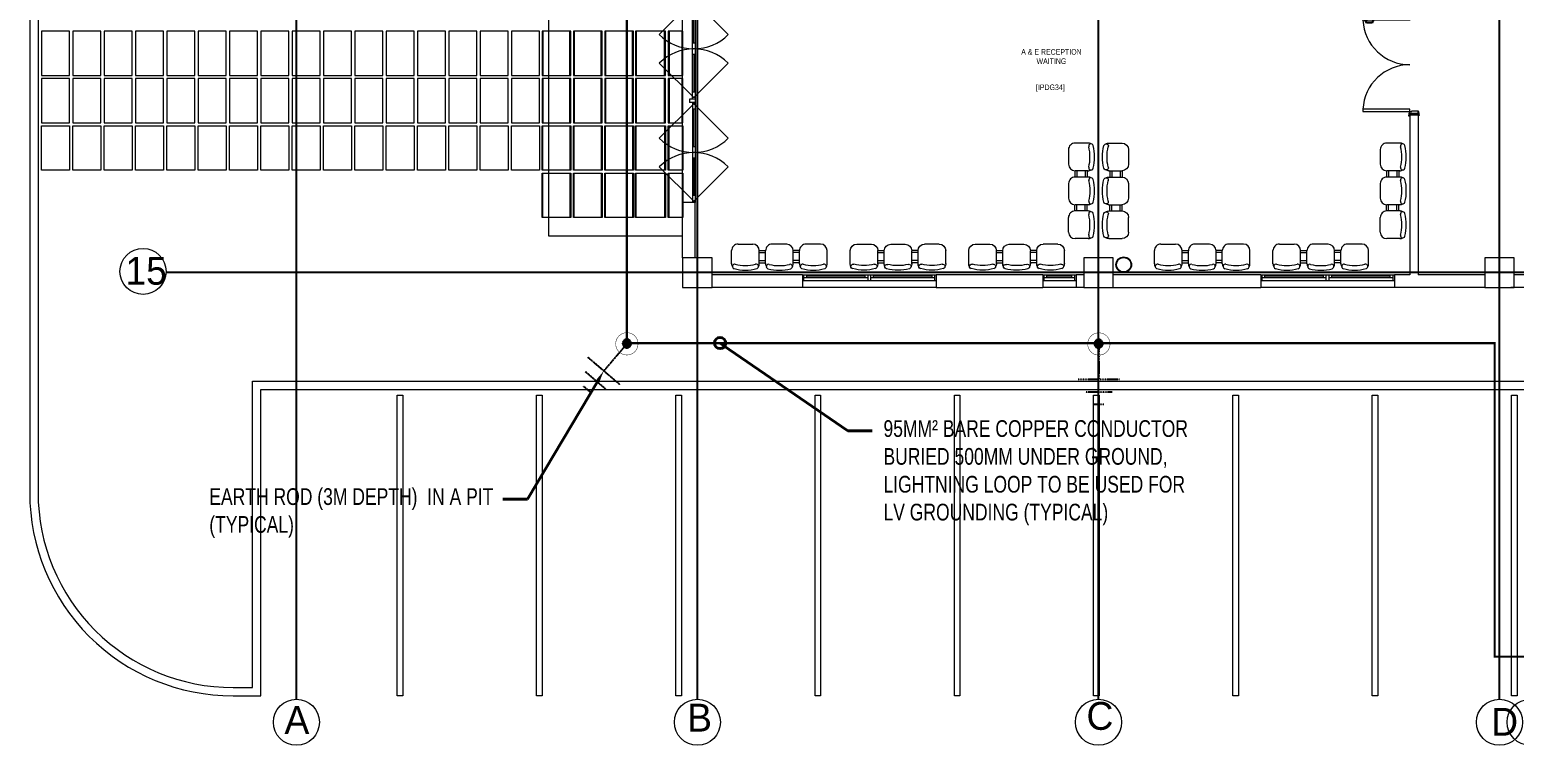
# Model space of a CAD drawing. Header units: metres. Extents: x -18745 to 220762, y -1579758 to -1356048.
# Drawn here: x 81430 to 108078, y -1478125 to -1465275 of the extents above; entities that cross this region are included whole.
import ezdxf
from ezdxf import colors
from ezdxf.entities.mleader import LeaderData, LeaderLine
from ezdxf.math import Vec2, Vec3

# ---------------------------------------------------------------- set-up
doc = ezdxf.new("R2010")
doc.units = ezdxf.units.M
for name, pattern in [('DASHDOTX2', [50.8, 25.4, -12.7, 0, -12.7]), ('DASHED2', [0.375, 0.25, -0.125]), ('PHANTOMX2', [5, 2.5, -0.5, 0.5, -0.5, 0.5, -0.5])]:
    doc.linetypes.add(name, pattern=pattern)
doc.layers.get('0').update_dxf_attribs({"lineweight": 0})
for name, color, linetype in [('0E-PW-GRD', 6, 'Continuous'), ('A-100 - Copy$0$axes', 8, 'Continuous'), ('PD-VENT', 70, 'Continuous')]:
    doc.layers.add(name, color=color, linetype=linetype)
for name, color, linetype, lineweight in [('A-100 - Copy$0$72_EGR_BASE_TEXT', 8, 'Continuous', 0), ('A-100 - Copy$0$Aluminum', 8, 'Continuous', 0), ('A-100 - Copy$0$AxisBalloons_2', 8, 'Continuous', 0), ('A-100 - Copy$0$Medical Equipment and Furniture', 8, 'Continuous', 0), ('A-100 - Copy$0$Medical Equipment and Furniture1', 8, 'Continuous', 5), ('A-100 - Copy$0$Proj', 8, 'Continuous', 0), ('A-100 - Copy$0$Structure', 8, 'Continuous', 9), ('A-100 - Copy$0$TEXT', 8, 'Continuous', 0), ('A-100 - Copy$0$Tiles', 8, 'Continuous', 0), ('A-100 - Copy$0$Walls', 8, 'Continuous', 0), ('A-100 - Copy$0$Wooden Joinery', 8, 'Continuous', 0), ('E-GRND', 94, 'DASHED2', 40), ('Proj', 7, 'Continuous', 18), ('Tiles', 252, 'Continuous', 5)]:
    doc.layers.add(name, color=color, linetype=linetype, lineweight=lineweight)
doc.styles.add('A-100 - Copy$0$Standard', font='GOTHIC.TTF')
doc.styles.add('A-100 - Copy$0$X3G_ENTITY_2587EA', font='swisscl.ttf', dxfattribs={"height": 200})
doc.styles.add('ROMANS', font='romans.shx', dxfattribs={"width": 0.85})

# ---------------------------------------------------------------- blocks, each defined once
blk = doc.blocks.new('A$C22ed9212')
at = {"layer": 'Proj'}
blk.add_lwpolyline([(-432421, -490574), (-432421, -486914)], dxfattribs=at)
at = {"layer": 'Tiles', "elevation": 0}
for points in [[(-438491, -462766), (-438491, -461054, 0.668179), (-440796, -460100), (-442677, -461981, 0.198912), (-444141, -465516), (-444141, -495781, 0.414214), (-440491, -499431), (-439994, -499431), (-439994, -493931), (-416831, -493931)], [(-438641, -462766), (-438641, -461054, 0.668179), (-440690, -460206), (-442571, -462087, 0.198912), (-443991, -465516), (-443991, -495781, 0.414214), (-440491, -499281), (-440144, -499281), (-440144, -493781), (-416831, -493781)]]:
    blk.add_lwpolyline(points, format="xyb", dxfattribs=at)
for points in [[(-443929, -488294), (-443429, -488294), (-443429, -487494), (-443929, -487494)], [(-443366, -488294), (-442866, -488294), (-442866, -487494), (-443366, -487494)], [(-442804, -488294), (-442304, -488294), (-442304, -487494), (-442804, -487494)], [(-442241, -488294), (-441741, -488294), (-441741, -487494), (-442241, -487494)], [(-441679, -488294), (-441179, -488294), (-441179, -487494), (-441679, -487494)], [(-441116, -488294), (-440616, -488294), (-440616, -487494), (-441116, -487494)], [(-440554, -488294), (-440054, -488294), (-440054, -487494), (-440554, -487494)], [(-439991, -488294), (-439491, -488294), (-439491, -487494), (-439991, -487494)], [(-439429, -488294), (-438929, -488294), (-438929, -487494), (-439429, -487494)], [(-438866, -488294), (-438366, -488294), (-438366, -487494), (-438866, -487494)], [(-438304, -488294), (-437804, -488294), (-437804, -487494), (-438304, -487494)], [(-437741, -488294), (-437241, -488294), (-437241, -487494), (-437741, -487494)], [(-437179, -488294), (-436679, -488294), (-436679, -487494), (-437179, -487494)], [(-436616, -488294), (-436116, -488294), (-436116, -487494), (-436616, -487494)], [(-436054, -488294), (-435554, -488294), (-435554, -487494), (-436054, -487494)], [(-435491, -488294), (-434991, -488294), (-434991, -487494), (-435491, -487494)], [(-434944, -488294), (-434444, -488294), (-434444, -487494), (-434944, -487494)], [(-434929, -488294), (-434429, -488294), (-434429, -487494), (-434929, -487494)], [(-434381, -488294), (-433881, -488294), (-433881, -487494), (-434381, -487494)], [(-434366, -488294), (-433866, -488294), (-433866, -487494), (-434366, -487494)], [(-433819, -488294), (-433319, -488294), (-433319, -487494), (-433819, -487494)], [(-433804, -488294), (-433304, -488294), (-433304, -487494), (-433804, -487494)], [(-433269, -488294), (-432744, -488294), (-432744, -487494), (-433269, -487494)], [(-433254, -488294), (-432729, -488294), (-432729, -487494), (-433254, -487494)], [(-432681, -488294), (-432431, -488294), (-432431, -487494), (-432681, -487494)], [(-432666, -488294), (-432416, -488294), (-432416, -487494), (-432666, -487494)], [(-443929, -489144), (-443429, -489144), (-443429, -488344), (-443929, -488344)], [(-443366, -489144), (-442866, -489144), (-442866, -488344), (-443366, -488344)], [(-442804, -489144), (-442304, -489144), (-442304, -488344), (-442804, -488344)], [(-442241, -489144), (-441741, -489144), (-441741, -488344), (-442241, -488344)], [(-441679, -489144), (-441179, -489144), (-441179, -488344), (-441679, -488344)], [(-441116, -489144), (-440616, -489144), (-440616, -488344), (-441116, -488344)], [(-440554, -489144), (-440054, -489144), (-440054, -488344), (-440554, -488344)], [(-439991, -489144), (-439491, -489144), (-439491, -488344), (-439991, -488344)], [(-439429, -489144), (-438929, -489144), (-438929, -488344), (-439429, -488344)], [(-438866, -489144), (-438366, -489144), (-438366, -488344), (-438866, -488344)], [(-438304, -489144), (-437804, -489144), (-437804, -488344), (-438304, -488344)], [(-437741, -489144), (-437241, -489144), (-437241, -488344), (-437741, -488344)], [(-437179, -489144), (-436679, -489144), (-436679, -488344), (-437179, -488344)], [(-436616, -489144), (-436116, -489144), (-436116, -488344), (-436616, -488344)], [(-436054, -489144), (-435554, -489144), (-435554, -488344), (-436054, -488344)], [(-435491, -489144), (-434991, -489144), (-434991, -488344), (-435491, -488344)], [(-434944, -489144), (-434444, -489144), (-434444, -488344), (-434944, -488344)], [(-434929, -489144), (-434429, -489144), (-434429, -488344), (-434929, -488344)], [(-434381, -489144), (-433881, -489144), (-433881, -488344), (-434381, -488344)], [(-434366, -489144), (-433866, -489144), (-433866, -488344), (-434366, -488344)], [(-433819, -489144), (-433319, -489144), (-433319, -488344), (-433819, -488344)], [(-433804, -489144), (-433304, -489144), (-433304, -488344), (-433804, -488344)], [(-433269, -489144), (-432744, -489144), (-432744, -488344), (-433269, -488344)], [(-433254, -489144), (-432729, -489144), (-432729, -488344), (-433254, -488344)], [(-432681, -489144), (-432431, -489144), (-432431, -488344), (-432681, -488344)], [(-432666, -489144), (-432416, -489144), (-432416, -488344), (-432666, -488344)], [(-443929, -489194), (-443429, -489194), (-443429, -489994), (-443929, -489994)], [(-443366, -489194), (-442866, -489194), (-442866, -489994), (-443366, -489994)], [(-442804, -489194), (-442304, -489194), (-442304, -489994), (-442804, -489994)], [(-442241, -489194), (-441741, -489194), (-441741, -489994), (-442241, -489994)], [(-441679, -489194), (-441179, -489194), (-441179, -489994), (-441679, -489994)], [(-441116, -489194), (-440616, -489194), (-440616, -489994), (-441116, -489994)], [(-440554, -489194), (-440054, -489194), (-440054, -489994), (-440554, -489994)], [(-439991, -489194), (-439491, -489194), (-439491, -489994), (-439991, -489994)], [(-439429, -489194), (-438929, -489194), (-438929, -489994), (-439429, -489994)], [(-438866, -489194), (-438366, -489194), (-438366, -489994), (-438866, -489994)], [(-438304, -489194), (-437804, -489194), (-437804, -489994), (-438304, -489994)], [(-437741, -489194), (-437241, -489194), (-437241, -489994), (-437741, -489994)], [(-437179, -489194), (-436679, -489194), (-436679, -489994), (-437179, -489994)], [(-436616, -489194), (-436116, -489194), (-436116, -489994), (-436616, -489994)], [(-436054, -489194), (-435554, -489194), (-435554, -489994), (-436054, -489994)], [(-435491, -489194), (-434991, -489194), (-434991, -489994), (-435491, -489994)], [(-434944, -489194), (-434444, -489194), (-434444, -489994), (-434944, -489994)], [(-434929, -489194), (-434429, -489194), (-434429, -489994), (-434929, -489994)], [(-434381, -489194), (-433881, -489194), (-433881, -489994), (-434381, -489994)], [(-434366, -489194), (-433866, -489194), (-433866, -489994), (-434366, -489994)], [(-433819, -489194), (-433319, -489194), (-433319, -489994), (-433819, -489994)], [(-433804, -489194), (-433304, -489194), (-433304, -489994), (-433804, -489994)], [(-433269, -489194), (-432744, -489194), (-432744, -489994), (-433269, -489994)], [(-433254, -489194), (-432729, -489194), (-432729, -489994), (-433254, -489994)], [(-432681, -489194), (-432431, -489194), (-432431, -489994), (-432681, -489994)], [(-432666, -489194), (-432416, -489194), (-432416, -489994), (-432666, -489994)], [(-434944, -490044), (-434444, -490044), (-434444, -490844), (-434944, -490844)], [(-434929, -490044), (-434429, -490044), (-434429, -490844), (-434929, -490844)], [(-434381, -490044), (-433881, -490044), (-433881, -490844), (-434381, -490844)], [(-434366, -490044), (-433866, -490044), (-433866, -490844), (-434366, -490844)], [(-433819, -490044), (-433319, -490044), (-433319, -490844), (-433819, -490844)], [(-433804, -490044), (-433304, -490044), (-433304, -490844), (-433804, -490844)], [(-433269, -490044), (-432744, -490044), (-432744, -490844), (-433269, -490844)], [(-433254, -490044), (-432729, -490044), (-432729, -490844), (-433254, -490844)], [(-432681, -490044), (-432431, -490044), (-432431, -490844), (-432681, -490844)], [(-432666, -490044), (-432416, -490044), (-432416, -490844), (-432666, -490844)], [(-437444, -499431), (-437544, -499431), (-437544, -494031), (-437444, -494031)], [(-434944, -499431), (-435044, -499431), (-435044, -494031), (-434944, -494031)], [(-432444, -499431), (-432544, -499431), (-432544, -494031), (-432444, -494031)], [(-429944, -499431), (-430044, -499431), (-430044, -494031), (-429944, -494031)], [(-427444, -499431), (-427544, -499431), (-427544, -494031), (-427444, -494031)], [(-424944, -499431), (-425044, -499431), (-425044, -494031), (-424944, -494031)], [(-422444, -499431), (-422544, -499431), (-422544, -494031), (-422444, -494031)], [(-419944, -499431), (-420044, -499431), (-420044, -494031), (-419944, -494031)], [(-417444, -499431), (-417544, -499431), (-417544, -494031), (-417444, -494031)]]:
    blk.add_lwpolyline(points, close=True, dxfattribs=at)
blk = doc.blocks.new('GROUND-ROD1')
at = {"layer": 'E-GRND', "linetype": 'ByBlock', "lineweight": -2}
h = blk.add_hatch(color=256, dxfattribs=at)
edge = h.paths.add_edge_path(flags=0)
edge.add_arc((-6, 4), 76.2, 0, 180)
edge.add_arc((-6, 4), 76.2, 180, 360)
for p, q in [((-650, -373), (-650, 373)), ((-1097, -92), (-1097, 95)), ((-876, -237), (-876, 237)), ((-2, 0), (-650, 0))]:
    blk.add_line(p, q, dxfattribs=at)
at = {"layer": 'E-GRND', "const_width": 8}
blk.add_lwpolyline([(111, -159, -2.025962), (111, 159, -0.493593), (111, -159, 0.493593)], format="xyb", dxfattribs=at)
at = {"layer": 'E-GRND', "linetype": 'ByBlock', "lineweight": -2}
for start, end in [(360, 180), (180, 360)]:
    blk.add_arc((-6, 4), 76.2, start, end, dxfattribs=at)
blk = doc.blocks.new('_Origin')
at = {"color": 0, "linetype": 'ByBlock', "lineweight": -2}
blk.add_line((0, 0), (-1, 0), dxfattribs=at)
blk.add_circle((0, 0), 0.5, dxfattribs=at)
blk = doc.blocks.new('A-100 - Copy$0$3seater')
at = {"layer": 'A-100 - Copy$0$Medical Equipment and Furniture1', "ltscale": 20}
for p, q in [((-958973, -382950, 0), (-958973, -383188, 0)), ((-958476, -382950, 0), (-958476, -383188, 0)), ((-958476, -382950, 0), (-958476, -383166, 0)), ((-958476, -382971, 0), (-958364, -382971, 0)), ((-958476, -383008, 0), (-958364, -383008, 0)), ((-958476, -383157, 0), (-958364, -383157, 0)), ((-958476, -383192, 0), (-958364, -383192, 0)), ((-958364, -382948, 0), (-958364, -383187, 0)), ((-957867, -382948, 0), (-957867, -383165, 0)), ((-957867, -382948, 0), (-957867, -383187, 0)), ((-957754, -382971, 0), (-957867, -382971, 0)), ((-957754, -383008, 0), (-957867, -383008, 0)), ((-957754, -383157, 0), (-957867, -383157, 0)), ((-957754, -383192, 0), (-957867, -383192, 0)), ((-957754, -382950, 0), (-957754, -383188, 0)), ((-957754, -382950, 0), (-957754, -383166, 0)), ((-957257, -382950, 0), (-957257, -383188, 0)), ((-958856, -383305, 0), (-958593, -383305, 0)), ((-958246, -383304, 0), (-957984, -383304, 0)), ((-957374, -383305, 0), (-957637, -383305, 0))]:
    blk.add_line(p, q, dxfattribs=at)
for centre, radius, start, end in [((-958856, -382955, 0), 117, 151.0301, 180), ((-958919, -382903, 0), 40.5, 105.639, 285.639), ((-958744, -383526, 0), 687, 88.3753, 105.639), ((-958744, -383526, 0), 606, 88.1581, 105.639), ((-958705, -383526, 0), 687, 74.361, 91.6247), ((-958705, -383526, 0), 606, 74.361, 91.8419), ((-958531, -382903, 0), 40.5, 254.361, 74.361), ((-958593, -382955, 0), 117, 0, 28.9699), ((-958246, -382954, 0), 117, 151.0301, 180), ((-958309, -382902, 0), 40.5, 105.639, 285.639), ((-958135, -383525, 0), 687, 88.3753, 105.639), ((-958135, -383525, 0), 606, 88.1581, 105.639), ((-958096, -383525, 0), 687, 74.361, 91.6247), ((-958096, -383525, 0), 606, 74.361, 91.8419), ((-957921, -382902, 0), 40.5, 254.361, 74.361), ((-957984, -382954, 0), 117, 0, 28.9699), ((-957637, -382955, 0), 117, 151.0301, 180), ((-957700, -382903, 0), 40.5, 105.639, 285.639), ((-957525, -383526, 0), 687, 88.3753, 105.639), ((-957525, -383526, 0), 606, 88.1581, 105.639), ((-957486, -383526, 0), 687, 74.361, 91.6247), ((-957486, -383526, 0), 606, 74.361, 91.8419), ((-957312, -382903, 0), 40.5, 254.361, 74.361), ((-957374, -382955, 0), 117, 0, 28.9699), ((-958856, -383188, 0), 117, 180, 270), ((-958593, -383188, 0), 117, 270, 0), ((-958246, -383187, 0), 117, 180, 270), ((-957984, -383187, 0), 117, 270, 0), ((-957637, -383188, 0), 117, 180, 270), ((-957374, -383188, 0), 117, 270, 0)]:
    blk.add_arc(centre, radius, start, end, dxfattribs=at)
blk = doc.blocks.new('A-100 - Copy$0$WM00001-P')
for radius in [0.14, 0.13]:
    blk.add_circle((0, 0), radius)
blk = doc.blocks.new('A-100 - Copy$0$A$C009F45C9')
at = {"layer": 'A-100 - Copy$0$Wooden Joinery'}
for p, q in [((724, -1690), (724, -1680)), ((744, -1690), (724, -1690)), ((724, -1750), (724, -1760)), ((744, -1750), (724, -1750)), ((744, -1690), (744, -1680)), ((744, -1750), (744, -1760)), ((844, -1650), (754, -1650)), ((844, -1670), (754, -1670)), ((844, -1770), (754, -1770)), ((844, -1790), (754, -1790)), ((884, -1690), (844, -1690)), ((844, -1700), (844, -1690)), ((844, -1740), (844, -1750)), ((884, -1750), (844, -1750)), ((854, -1690), (854, -1680)), ((854, -1750), (854, -1760)), ((874, -1690), (874, -1680)), ((874, -1750), (874, -1760)), ((884, -1700), (884, -1690)), ((884, -1740), (884, -1750))]:
    blk.add_line(p, q, dxfattribs=at)
for points in [[(-75, -60), (-85, -60), (-95, 10), (-75, 10)], [(75, -50), (85, -50), (95, 20), (75, 20)], [(75, -100), (914, -100), (914, -60), (75, -60)], [(-75, -1740), (-85, -1740), (-95, -1810), (-75, -1810)], [(75, -1700), (914, -1700), (914, -1740), (75, -1740)], [(75, -1700), (914, -1700), (914, -1740), (75, -1740)], [(75, -1750), (85, -1750), (95, -1820), (75, -1820)]]:
    blk.add_lwpolyline(points, close=True, dxfattribs=at)
for points in [[(75, -25), (-75, -25), (-75, 0), (75, 0), (75, -25)], [(75, -25), (75, -60), (35, -60), (35, -70), (-75, -70), (-75, -25), (75, -25)], [(75, -1775), (75, -1740), (35, -1740), (35, -1730), (-75, -1730), (-75, -1775), (75, -1775)], [(75, -1775), (-75, -1775), (-75, -1800), (75, -1800), (75, -1775)]]:
    blk.add_lwpolyline(points, dxfattribs=at)
for centre, radius, start, end in [((75, -60), 840, 270, 357.2706), ((75, -1740), 840, 2.7294, 90), ((754, -1680), 30, 90, 180), ((754, -1760), 30, 180, 270), ((754, -1680), 10, 90, 180), ((754, -1760), 10, 180, 270), ((844, -1680), 30, 0, 90), ((844, -1680), 10, 0, 90), ((844, -1760), 10, 270, 0), ((844, -1760), 30, 270, 0)]:
    blk.add_arc(centre, radius, start, end, dxfattribs=at)
blk = doc.blocks.new('A-100 - Copy')
at = {"layer": 'A-100 - Copy$0$Aluminum', "ltscale": 300}
for p, q in [((93350.3, -1464745.2, 2.4), (92731.6, -1465364, 2.4)), ((93350.3, -1464745.2, 2.4), (93969, -1465364, 2.4)), ((93350.3, -1466495.2, 2.4), (92731.6, -1465876.5, 2.4)), ((93350.3, -1466495.2, 2.4), (93969, -1465876.5, 2.4)), ((93350.3, -1466605.1, 2.4), (92731.6, -1467223.8, 2.4)), ((93350.3, -1466605.1, 2.4), (93969, -1467223.8, 2.4)), ((93350.3, -1468355.1, 2.4), (92731.6, -1467736.4, 2.4)), ((93350.3, -1468355.1, 2.4), (93969, -1467736.4, 2.4))]:
    blk.add_line(p, q, dxfattribs=at)
at = {"layer": 'A-100 - Copy$0$Aluminum'}
for p, q in [((93325.3, -1466520.2, 2.4), (93325.3, -1464720.2, 2.4)), ((93375.3, -1464720.2, 2.4), (93375.3, -1468380.1, 2.4)), ((93350.3, -1465520.2, 2.4), (93350.3, -1464845.2, 2.4)), ((93375.3, -1465520.2, 2.4), (93325.3, -1465520.2, 2.4)), ((93375.3, -1465620.2, 2.4), (93325.3, -1465620.2, 2.4)), ((93375.3, -1465720.2, 2.4), (93325.3, -1465720.2, 2.4)), ((93350.3, -1465720.2, 2.4), (93350.3, -1466395.2, 2.4)), ((93375.3, -1466395.2, 2.4), (93325.3, -1466395.2, 2.4)), ((93375.3, -1466520.2, 2.4), (93275.3, -1466520.2, 2.4)), ((93275.3, -1466520.2, 2.4), (93275.3, -1466580.1, 2.4)), ((93375.3, -1466580.1, 2.4), (93275.3, -1466580.1, 2.4)), ((93375.3, -1466495.2, 2.4), (93325.3, -1466495.2, 2.4)), ((93325.3, -1466580.1, 2.4), (93325.3, -1468380.1, 2.4)), ((93375.3, -1466605.1, 2.4), (93325.3, -1466605.1, 2.4)), ((93375.3, -1466705.1, 2.4), (93325.3, -1466705.1, 2.4)), ((93350.3, -1467380.1, 2.4), (93350.3, -1466705.1, 2.4)), ((93375.3, -1467380.1, 2.4), (93325.3, -1467380.1, 2.4)), ((93375.3, -1467480.1, 2.4), (93325.3, -1467480.1, 2.4)), ((93375.3, -1467580.1, 2.4), (93325.3, -1467580.1, 2.4)), ((93350.3, -1467580.1, 2.4), (93350.3, -1468255.1, 2.4)), ((93375.3, -1468255.1, 2.4), (93325.3, -1468255.1, 2.4)), ((93375.3, -1468355.1, 2.4), (93325.3, -1468355.1, 2.4)), ((95302.8, -1469677.7, 2.4), (97702.8, -1469677.7, 2.4)), ((95302.8, -1469777.7, 2.4), (97702.8, -1469777.7, 2.4)), ((95327.8, -1469777.7, 7.1), (95327.8, -1469677.7, 7.1)), ((95327.8, -1469727.7, 7.1), (96477.8, -1469727.7, 7.1)), ((95377.8, -1469727.7, 7.1), (95377.8, -1469677.7, 7.1)), ((96427.8, -1469702.7, 7.1), (95377.8, -1469702.7, 7.1)), ((96427.8, -1469727.7, 7.1), (96427.8, -1469677.7, 7.1)), ((96477.8, -1469777.7, 7.1), (96477.8, -1469677.7, 7.1)), ((96527.8, -1469777.7, 7.1), (96527.8, -1469677.7, 7.1)), ((96527.8, -1469727.7, 7.1), (97677.8, -1469727.7, 7.1)), ((96577.8, -1469727.7, 7.1), (96577.8, -1469677.7, 7.1)), ((97627.8, -1469702.7, 7.1), (96577.8, -1469702.7, 7.1)), ((97627.8, -1469727.7, 7.1), (97627.8, -1469677.7, 7.1)), ((97677.8, -1469777.7, 7.1), (97677.8, -1469677.7, 7.1)), ((99612.8, -1469677.7, 2.4), (100212.8, -1469677.7, 2.4)), ((99612.8, -1469777.7, 2.4), (100212.8, -1469777.7, 2.4)), ((99637.8, -1469777.7, 2.4), (99637.8, -1469677.7, 2.4)), ((99637.8, -1469727.7, 2.4), (100187.8, -1469727.7, 2.4)), ((99687.8, -1469727.7, 2.4), (99687.8, -1469677.7, 2.4)), ((100137.8, -1469702.7, 2.4), (99687.8, -1469702.7, 2.4)), ((100137.8, -1469727.7, 2.4), (100137.8, -1469677.7, 2.4)), ((100187.8, -1469777.7, 2.4), (100187.8, -1469677.7, 2.4)), ((103527.8, -1469677.7, 2.4), (105927.8, -1469677.7, 2.4)), ((103527.8, -1469777.7, 2.4), (105927.8, -1469777.7, 2.4)), ((103552.8, -1469777.7, 7.1), (103552.8, -1469677.7, 7.1)), ((103552.8, -1469727.7, 7.1), (104702.8, -1469727.7, 7.1)), ((103602.8, -1469727.7, 7.1), (103602.8, -1469677.7, 7.1)), ((104652.8, -1469702.7, 7.1), (103602.8, -1469702.7, 7.1)), ((104652.8, -1469727.7, 7.1), (104652.8, -1469677.7, 7.1)), ((104702.8, -1469777.7, 7.1), (104702.8, -1469677.7, 7.1)), ((104752.8, -1469777.7, 7.1), (104752.8, -1469677.7, 7.1)), ((104752.8, -1469727.7, 7.1), (105902.8, -1469727.7, 7.1)), ((104802.8, -1469727.7, 7.1), (104802.8, -1469677.7, 7.1)), ((105852.8, -1469702.7, 7.1), (104802.8, -1469702.7, 7.1)), ((105852.8, -1469727.7, 7.1), (105852.8, -1469677.7, 7.1)), ((105902.8, -1469777.7, 7.1), (105902.8, -1469677.7, 7.1))]:
    blk.add_line(p, q, dxfattribs=at)
at = {"layer": 'A-100 - Copy$0$Aluminum', "ltscale": 300}
for centre, start, end in [((93350.3, -1464745.2, 2.4), 225, 315), ((93350.3, -1466495.2, 2.4), 45, 135), ((93350.3, -1466605.1, 2.4), 225, 315), ((93350.3, -1468355.1, 2.4), 45, 135)]:
    blk.add_arc(centre, 875, start, end, dxfattribs=at)
at = {"layer": 'A-100 - Copy$0$axes'}
for p, q in [((100615.3, -1477297.4, 2.4), (100615.3, -1366691.8, 2.4)), ((107813.3, -1477297.4, 0), (107813.3, -1366691.8, 0)), ((86217.6, -1477297.4, 2.4), (86217.6, -1436792.7, 2.4)), ((93415.3, -1477297.4, 2.4), (93415.3, -1436792.7, 2.4)), ((215795, -1469637.7, 2.4), (83877.8, -1469637.7, 2.4))]:
    blk.add_line(p, q, dxfattribs=at)
at = {"layer": 'A-100 - Copy$0$AxisBalloons_2'}
for centre in [(83464.5, -1469615.6, 2.4), (86217.6, -1477711.3, 2.4), (93415.3, -1477711.3, 2.4), (100615.3, -1477711.3, 2.4), (107813.3, -1477711.3, 0), (108363.3, -1477711.3, 0)]:
    blk.add_circle(centre, 413.9, dxfattribs=at)
at = {"layer": 'A-100 - Copy$0$Proj'}
for p, q in [((90750.3, -1468980.1, 2.4), (90750.3, -1464120.2, 2.4)), ((93150.3, -1468980.1, 2.4), (90750.3, -1468980.1, 2.4)), ((97702.8, -1469902.7, 2.4), (95302.8, -1469902.7, 2.4)), ((100212.8, -1469902.7, 7.1), (99612.8, -1469902.7, 7.1)), ((105927.8, -1469902.7, 2.4), (103527.8, -1469902.7, 2.4))]:
    blk.add_line(p, q, dxfattribs=at)
at = {"layer": 'A-100 - Copy$0$Proj', "elevation": 2.4}
blk.add_lwpolyline([(93150.3, -1468380.1), (93150.3, -1464720.2)], dxfattribs=at)
at = {"layer": 'A-100 - Copy$0$Structure'}
for points, elevation in [([(93150.3, -1469902.7), (93680.3, -1469902.7), (93680.3, -1469372.7), (93150.3, -1469372.7)], 2.4), ([(100350.3, -1469902.7), (100880.3, -1469902.7), (100880.3, -1469372.7), (100350.3, -1469372.7)], 2.4), ([(107548.3, -1469902.7), (108078.3, -1469902.7), (108078.3, -1469372.7), (107548.3, -1469372.7)], -2.4)]:
    blk.add_lwpolyline(points, close=True, dxfattribs=dict(at, elevation=elevation))
at = {"layer": 'A-100 - Copy$0$Tiles', "elevation": 2.4}
for points in [[(90627.8, -1466100.2), (91127.8, -1466100.2), (91127.8, -1465300.2), (90627.8, -1465300.2)], [(91190.3, -1466100.2), (91690.3, -1466100.2), (91690.3, -1465300.2), (91190.3, -1465300.2)], [(91752.8, -1466100.2), (92252.8, -1466100.2), (92252.8, -1465300.2), (91752.8, -1465300.2)], [(92302.8, -1466100.2), (92827.8, -1466100.2), (92827.8, -1465300.2), (92302.8, -1465300.2)], [(92890.3, -1466100.2), (93140.3, -1466100.2), (93140.3, -1465300.2), (92890.3, -1465300.2)], [(90627.8, -1466950.2), (91127.8, -1466950.2), (91127.8, -1466150.2), (90627.8, -1466150.2)], [(91190.3, -1466950.2), (91690.3, -1466950.2), (91690.3, -1466150.2), (91190.3, -1466150.2)], [(91752.8, -1466950.2), (92252.8, -1466950.2), (92252.8, -1466150.2), (91752.8, -1466150.2)], [(92302.8, -1466950.2), (92827.8, -1466950.2), (92827.8, -1466150.2), (92302.8, -1466150.2)], [(92890.3, -1466950.2), (93140.3, -1466950.2), (93140.3, -1466150.2), (92890.3, -1466150.2)], [(90627.8, -1467000.2), (91127.8, -1467000.2), (91127.8, -1467800.2), (90627.8, -1467800.2)], [(91190.3, -1467000.2), (91690.3, -1467000.2), (91690.3, -1467800.2), (91190.3, -1467800.2)], [(91752.8, -1467000.2), (92252.8, -1467000.2), (92252.8, -1467800.2), (91752.8, -1467800.2)], [(92302.8, -1467000.2), (92827.8, -1467000.2), (92827.8, -1467800.2), (92302.8, -1467800.2)], [(92890.3, -1467000.2), (93140.3, -1467000.2), (93140.3, -1467800.2), (92890.3, -1467800.2)], [(90627.8, -1467850.2), (91127.8, -1467850.2), (91127.8, -1468650.2), (90627.8, -1468650.2)], [(91190.3, -1467850.2), (91690.3, -1467850.2), (91690.3, -1468650.2), (91190.3, -1468650.2)], [(91752.8, -1467850.2), (92252.8, -1467850.2), (92252.8, -1468650.2), (91752.8, -1468650.2)], [(92302.8, -1467850.2), (92827.8, -1467850.2), (92827.8, -1468650.2), (92302.8, -1468650.2)], [(92890.3, -1467850.2), (93140.3, -1467850.2), (93140.3, -1468650.2), (92890.3, -1468650.2)]]:
    blk.add_lwpolyline(points, close=True, dxfattribs=at)
at = {"layer": 'A-100 - Copy$0$Walls'}
for p, q in [((106200.3, -1466804.5, 2.4), (106200.3, -1469677.7, 2.4)), ((106350.3, -1466804.5, 2.4), (106350.3, -1469677.7, 2.4)), ((93375.3, -1468380.1, 2.4), (93150.3, -1468380.1, 2.4)), ((93150.3, -1469372.7, 2.4), (93150.3, -1468380.1, 2.4)), ((93375.3, -1469372.7, 2.4), (93375.3, -1468380.1, 2.4)), ((95302.8, -1469677.7, 2.4), (93680.3, -1469677.7, 2.4)), ((95302.8, -1469677.7, 2.4), (95302.8, -1469902.7, 2.4)), ((99612.8, -1469677.7, 2.4), (97702.8, -1469677.7, 2.4)), ((97702.8, -1469677.7, 2.4), (97702.8, -1469902.7, 2.4)), ((99612.8, -1469677.7, 7.1), (99612.8, -1469902.7, 7.1)), ((100350.3, -1469677.7, 2.4), (100212.8, -1469677.7, 2.4)), ((100212.8, -1469677.7, 7.1), (100212.8, -1469902.7, 7.1)), ((103527.8, -1469677.7, 2.4), (100880.3, -1469677.7, 2.4)), ((103527.8, -1469677.7, 2.4), (103527.8, -1469902.7, 2.4)), ((106200.3, -1469677.7, 2.4), (105927.8, -1469677.7, 2.4)), ((105927.8, -1469677.7, 2.4), (105927.8, -1469902.7, 2.4)), ((107548.3, -1469677.7, -2.4), (106350.3, -1469677.7, 2.4)), ((108950.3, -1469677.7, 2.4), (108068.3, -1469677.7, 2.4)), ((95302.8, -1469902.7, 2.4), (93680.3, -1469902.7, 2.4)), ((97702.8, -1469902.7, 2.4), (99612.8, -1469902.7, 2.4)), ((100350.3, -1469902.7, 2.4), (100212.8, -1469902.7, 2.4)), ((100880.3, -1469902.7, 2.4), (103527.8, -1469902.7, 2.4)), ((107548.3, -1469902.7, -2.4), (105927.8, -1469902.7, 2.4)), ((108725.3, -1469902.7, 2.4), (108015.3, -1469902.7, 2.4))]:
    blk.add_line(p, q, dxfattribs=at)
at = {"layer": 'A-100 - Copy$0$Walls', "elevation": 2.4}
blk.add_lwpolyline([(106200.3, -1466804.5), (106350.3, -1466804.5)], dxfattribs=at)
at = {"layer": 'A-100 - Copy$0$Medical Equipment and Furniture'}
for p, rotation in [((483381.9, -2426284.6, 2.4), 270), ((488977.4, -2426284.6, 2.4), 270), ((-863228.4, -1852430.5, 2.4), 180), ((-855639.1, -1852430.5, 2.4), 180), ((-853510.6, -1852430.5, 2.4), 180)]:
    blk.add_blockref('A-100 - Copy$0$3seater', p, dxfattribs=dict(at, rotation=rotation))
for p, xscale, rotation in [((-282151.2, -2426284.6, 2.4), -1.000000000000003, 90), ((1055130.5, -1852430.5, 2.4), -1, 180), ((1057259.1, -1852430.5, 2.4), -1, 180)]:
    blk.add_blockref('A-100 - Copy$0$3seater', p, dxfattribs=dict(at, xscale=xscale, rotation=rotation))
at = {"layer": 'A-100 - Copy$0$Medical Equipment and Furniture', "xscale": 999.9999999999998, "yscale": 999.9999999999998, "zscale": 999.9999999999998, "rotation": 101.9999999999856}
blk.add_blockref('A-100 - Copy$0$WM00001-P', (101067.6, -1469495.3, 2.4), dxfattribs=at)
at = {"layer": 'A-100 - Copy$0$Wooden Joinery', "rotation": 179.9999999999999}
blk.add_blockref('A-100 - Copy$0$A$C009F45C9', (106275.3, -1466804.5, 2.4), dxfattribs=at)
at = {"layer": 'A-100 - Copy$0$72_EGR_BASE_TEXT', "char_height": 100, "attachment_point": 2, "style": 'A-100 - Copy$0$X3G_ENTITY_2587EA'}
for s, insert in [('A & E RECEPTION^M^JWAITING', (99770, -1465624.6, 2.4)), ('[IPDG34]', (99750.2, -1466259.9, 2.4))]:
    blk.add_mtext(s, dxfattribs=dict(at, insert=insert))
at = {"layer": 'A-100 - Copy$0$TEXT', "char_height": 500, "attachment_point": 1, "style": 'A-100 - Copy$0$Standard'}
for s, width, insert in [('15', 1.122, (83148.7, -1469354.1, 2.4)), ('C', 500, (100399.1, -1477346.8, 2.4)), ('A', 500, (86003.4, -1477419.4, 2.4)), ('B', 500, (93231.1, -1477378.7, 2.4)), ('D', 500, (107663.3, -1477452.1, 0))]:
    blk.add_mtext_dynamic_manual_height_columns(s, width=width, gutter_width=1, heights=[0], dxfattribs=dict(at, insert=insert))

msp = doc.modelspace()

# ---------------------------------------------------------------- linework, layer by layer
at = {"layer": '0E-PW-GRD', "linetype": 'DASHDOTX2', "ltscale": 10, "const_width": 40, "elevation": 0}
msp.add_lwpolyline([(174978.3, -1477822.7), (158048.3, -1477822.7), (158048.3, -1476532.7), (150498.3, -1476532.7), (150498.3, -1472187.7, 0.4142136), (150493.3, -1472182.7), (113650.3, -1472182.7, 0.4142136), (113645.3, -1472187.7), (113645.3, -1476532.7), (107725.3, -1476532.7), (107725.3, -1470902.7), (92150.3, -1470902.7), (92150.3, -1456502.7), (84952.6, -1456502.7), (84952.6, -1439572.7), (99350.3, -1439572.7), (99350.3, -1427702.7), (98070.3, -1427702.7), (98070.3, -1394542.7)], format="xyb", dxfattribs=at)

# ---------------------------------------------------------------- block references
at = {"layer": '0E-PW-GRD', "color": 141, "linetype": 'PHANTOMX2'}
for p, rotation in [((92156.3, -1470907.8, 0), 49.53090062292824), ((100621.3, -1470907.8, 2.4), 90)]:
    msp.add_blockref('GROUND-ROD1', p, dxfattribs=dict(at, rotation=rotation))
at = {"layer": 'PD-VENT'}
msp.add_blockref('A$C22ed9212', (525571.7, -977806.6, 2.4), dxfattribs=at)

# ---------------------------------------------------------------- leaders
at = {"layer": 'E-GRND', "linetype": 'ByBlock', "ltscale": 400}
ml = msp.add_multileader_mtext('Standard', dxfattribs=at)
ml.set_content('{\\fArial|b0|i0|c0|p34;\\W0.75;\\C256;95MM² BARE COPPER CONDUCTOR BURIED 500MM UNDER GROUND, LIGHTNING LOOP TO BE USED FOR LV GROUNDING (TYPICAL)}', color=140, style='ROMANS')
ml.set_leader_properties(color=181, lineweight=-1)
ml.set_arrow_properties(name='ORIGIN')
ml.build(insert=Vec2(0, 0))
ml.multileader.update_dxf_attribs({"dogleg_length": 319.7, "arrow_head_size": 200})
ctx = ml.context
ctx.base_point, ctx.char_height, ctx.arrow_head_size, ctx.landing_gap_size, ctx.plane_origin, ctx.plane_x_axis, ctx.plane_y_axis = Vec3(96555.2, -1472481.2, 0), 300, 200, 200, Vec3(94037.8, -1472292.9, 0), Vec3(1, 0.0000626), Vec3(-0.0000626, 1)
notes = []
notes.append((ctx, [(1, (1, 1, 0), (96113.2, -1472481.2, 0), (1, 0.0000626), 442, [(0, [(93823.2, -1470902.7, 0)], 0, [])])]))
ctx.mtext.insert, ctx.mtext.text_direction, ctx.mtext.rotation, ctx.mtext.width, ctx.mtext.defined_height, ctx.mtext.flow_direction = Vec3(96755.2, -1472287.1, 0), Vec3(1, 0.0000626), 0.0000626, 5749.077, 1062.8, 5
ml = msp.add_multileader_mtext('Standard', dxfattribs=at)
ml.set_content('{\\fArial|b0|i0|c0|p34;\\W0.75;\\C256;EARTH ROD (3M DEPTH)  IN A PIT (TYPICAL)}', color=140, style='ROMANS')
ml.set_leader_properties(color=181, lineweight=-1)
ml.build(insert=Vec2(0, 0))
ml.multileader.update_dxf_attribs({"dogleg_length": 319.7, "arrow_head_size": 200})
ctx = ml.context
ctx.base_point, ctx.char_height, ctx.arrow_head_size, ctx.landing_gap_size, ctx.plane_origin, ctx.plane_x_axis, ctx.plane_y_axis = Vec3(84454.1, -1473703.3, 0), 300, 200, 200, Vec3(81936.6, -1473515, 0), Vec3(1, 0.0000626), Vec3(-0.0000626, 1)
notes.append((ctx, [(0, (1, 1, 0), (90364.2, -1473702.9, 0), (-1, -0.0000626), 442, [(0, [(91734.2, -1471402.6, 0)], 0, [])])]))
ctx.mtext.insert, ctx.mtext.text_direction, ctx.mtext.rotation, ctx.mtext.width, ctx.mtext.defined_height, ctx.mtext.flow_direction = Vec3(84654.1, -1473509.2, 0), Vec3(1, 0.0000626), 0.0000626, 5749.077, 1062.8, 5
for ctx, leaders in notes:
    for number, flags, end, landing, length, lines in leaders:
        leader = LeaderData()
        leader.index, (leader.has_last_leader_line, leader.has_dogleg_vector, leader.attachment_direction) = number, flags
        leader.last_leader_point, leader.dogleg_vector, leader.dogleg_length = Vec3(end), Vec3(landing), length
        for number, points, colour, breaks in lines:
            line = LeaderLine()
            line.index, line.vertices, line.color, line.breaks = number, Vec3.list(points), colors.encode_raw_color(colour), breaks
            leader.lines.append(line)
        ctx.leaders.append(leader)

# ---------------------------------------------------------------- next in the draw order: block references
msp.add_blockref('A-100 - Copy', (0, 0))

doc.saveas('drawing.dxf')
